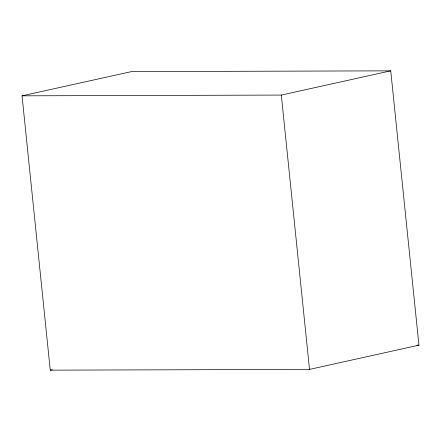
<?xml version="1.0" encoding="UTF-8"?>
<svg xmlns="http://www.w3.org/2000/svg" width="441" height="441" viewBox="0 0 441 441"><rect width="100%" height="100%" fill="white"/><g stroke="black" fill="none" stroke-linecap="round" stroke-linejoin="round"><path stroke-width="0.66" d="M22.05 95.829L131.484 71.602L390.743 70.847L418.95 345.171L309.516 369.398L50.257 370.153L22.05 95.829L281.314 95.074L390.743 70.847M50.257 370.153L52.27 369.707M416.888 345.176L418.95 345.171M281.314 95.074L309.516 369.398"/></g></svg>
